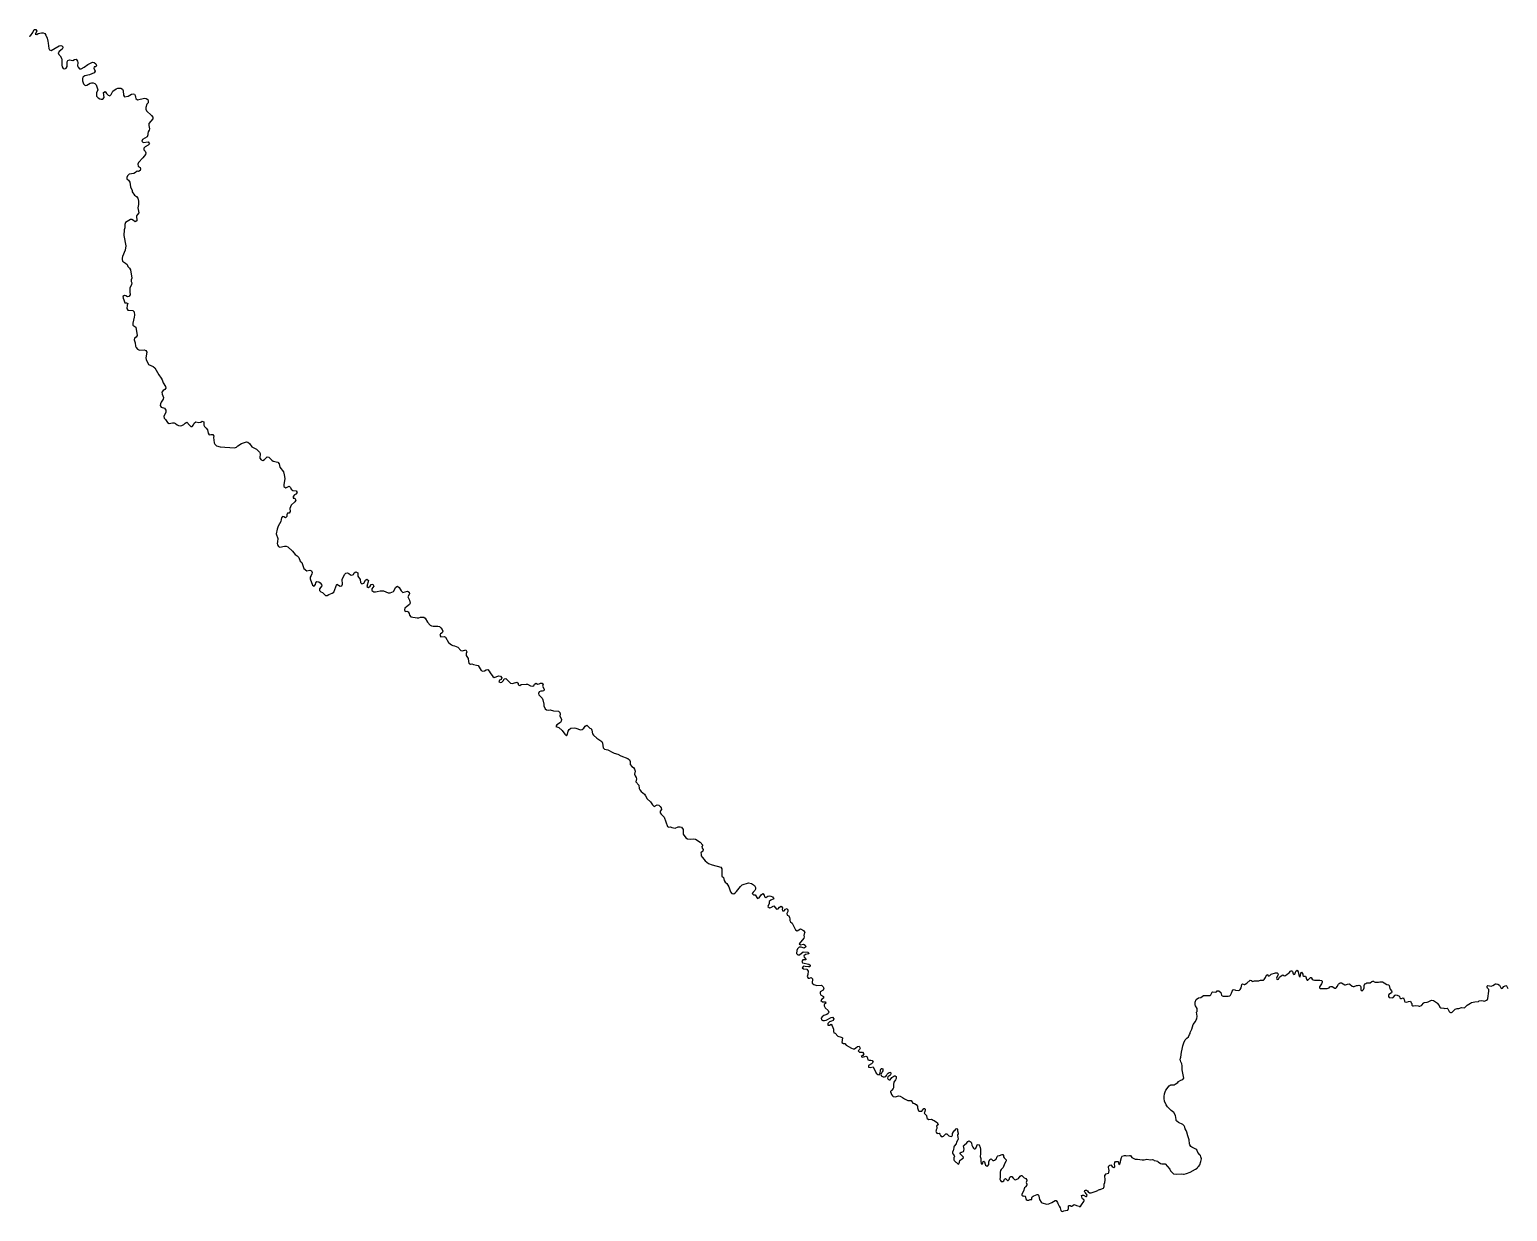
# Model space of a CAD drawing. Extents: x 496279 to 1293719, y 5653962 to 6239536.
# Drawn here: x 698678 to 901077, y 5994812 to 6156665 of the extents above; entities that cross this region are included whole.
import ezdxf

# ---------------------------------------------------------------- set-up
doc = ezdxf.new("R2010")
doc.units = 0

# ---------------------------------------------------------------- blocks, each defined once
blk = doc.blocks.new('REGION0')
at = {"color": 7, "linetype": 'CONTINUOUS'}
blk.add_lwpolyline([(698614.096701, 6155756.615458), (698818.96545, 6155828.541074), (699119.544063, 6156240.848621), (699306.222413, 6156656.615475), (699521.670619, 6156665.04379), (699657.48017, 6156458.57508), (699432.442012, 6156032.220342), (699660.860979, 6155989.088968), (699879.318929, 6156124.501888), (700326.204091, 6156216.773435), (700554.194272, 6156212.694251), (700768.587006, 6156144.207947), (700929.010492, 6155899.676849), (701111.293791, 6155477.211334), (701178.61311, 6155057.265315), (701236.969163, 6154788.769009), (701311.173786, 6154089.44886), (701396.089801, 6153883.959954), (701622.439053, 6153790.888566), (702716.53465, 6154454.755805), (702958.402637, 6154475.171723), (703172.383077, 6154394.537848), (703256.812585, 6154177.051341), (703151.224164, 6153963.204106), (702725.662832, 6153679.950752), (702594.627643, 6153479.100918), (702666.036915, 6153236.039525), (702890.844188, 6153053.965937), (703049.659729, 6152745.497624), (703108.057011, 6152503.056108), (703093.272158, 6151780.270651), (703152.114718, 6151549.80674), (703274.508232, 6151331.810335), (703489.445193, 6151277.221252), (703694.462368, 6151374.111875), (703814.522299, 6151625.471608), (703806.127999, 6151841.848337), (703814.307906, 6152247.827149), (703907.354353, 6152449.186881), (704137.85128, 6152533.070106), (704592.767924, 6152422.962125), (704811.662905, 6152545.267667), (705053.679318, 6152590.708579), (705226.578812, 6152358.674982), (705273.506083, 6152154.645784), (705251.30819, 6151698.257053), (705323.12151, 6151493.34803), (705509.544238, 6151273.771942), (705737.954958, 6151281.640368), (706175.011038, 6151501.346431), (706665.055107, 6151873.102087), (707319.530157, 6152202.286256), (707521.999357, 6152135.119688), (707734.899587, 6151977.601189), (707857.284855, 6151759.534798), (707751.259402, 6151558.724956), (707548.757219, 6151575.731555), (707467.716765, 6151373.811935), (707649.958835, 6150951.29643), (707531.391407, 6150737.899106), (706877.419356, 6150471.762328), (706226.99303, 6150344.677743), (705993.96462, 6150146.807313), (705926.298975, 6149906.285413), (705920.147553, 6149652.396186), (706051.44661, 6149230.950467), (706275.404559, 6148997.867079), (706505.307783, 6149069.832687), (706968.313629, 6149339.508757), (707173.388525, 6149386.379384), (707375.832987, 6149369.272805), (707602.198731, 6149276.261406), (707801.625203, 6149081.200414), (708041.745065, 6148403.225996), (707856.089203, 6147988.36896), (707825.934041, 6147760.324564), (707859.849322, 6147555.905444), (708057.742061, 6147323.911838), (708283.613052, 6147166.743269), (708486.560513, 6147137.719073), (708701.967489, 6147145.13759), (708897.114352, 6147344.45773), (708822.390239, 6148031.800274), (709041.491367, 6148180.190599), (709225.869118, 6147909.734685), (709437.664402, 6147702.156197), (709664.0219, 6147583.010024), (709871.092297, 6147781.920245), (710083.316366, 6148209.664705), (710535.924165, 6148568.87287), (710765.918094, 6148639.838678), (711185.880476, 6148657.045237), (711386.213994, 6148513.044035), (711483.103018, 6148282.960047), (711559.319635, 6147684.559716), (711694.725139, 6147466.013421), (712166.686005, 6147532.250175), (712642.192597, 6147814.573715), (712846.179038, 6147861.45434), (713049.233694, 6147832.320166), (713159.093479, 6147626.78127), (713179.988525, 6147422.86205), (713226.404551, 6147205.815455), (713465.295778, 6147049.206774), (714422.748991, 6147271.272365), (714650.755663, 6147241.078403), (714863.66414, 6147109.564704), (714923.02619, 6146891.978217), (714905.39651, 6146651.556297), (714760.788611, 6146438.188966), (714612.123742, 6145996.82723), (714607.003054, 6145742.788033), (714691.93556, 6145538.368913), (715389.511795, 6144889.048765), (715563.285352, 6144657.005169), (715570.739623, 6144440.518462), (715023.972184, 6143778.890775), (715005.847752, 6143525.481452), (715098.622085, 6143091.458248), (715042.970678, 6142876.561224), (714911.894259, 6142676.641204), (714856.770589, 6142448.626802), (714877.236849, 6142232.729978), (714796.575706, 6141992.777964), (714164.925236, 6141586.719168), (714045.813581, 6141360.314444), (714259.241548, 6141190.61838), (714934.191104, 6141278.790747), (715094.020887, 6141021.212258), (714936.986455, 6140821.342228), (714500.969355, 6140627.570979), (714306.333736, 6140415.273434), (714340.174805, 6140211.704144), (714513.519576, 6139991.668147), (714597.883117, 6139774.151647), (714542.833659, 6139572.222029), (714203.128372, 6139109.484567), (713605.368446, 6138448.876676), (713510.780021, 6138209.474552), (713569.614335, 6137979.020639), (713806.988321, 6137784.359567), (713891.228174, 6137565.843266), (713848.720691, 6137351.416148), (713605.112824, 6137216.053218), (713402.17361, 6137271.172195), (713182.651942, 6137085.839258), (712964.589794, 6136962.513921), (712327.109491, 6136861.914039), (712106.078828, 6136637.518913), (712000.42444, 6136423.661681), (711983.297759, 6136221.172175), (712207.651509, 6136026.081189), (712417.979027, 6135754.485503), (712506.605685, 6135118.582672), (712712.810265, 6134643.977584), (712746.181319, 6134427.560863), (713042.323652, 6133977.38089), (713305.218619, 6133818.752613), (713529.061125, 6133585.659227), (713597.312227, 6133165.643222), (713600.536364, 6132721.172108), (713489.283027, 6132240.31827), (713626.848949, 6131552.405839), (713482.678081, 6131352.005915), (713339.612161, 6131151.575997), (713375.679615, 6130477.710758), (713132.64896, 6130355.305236), (712919.28696, 6130525.0013), (712693.284035, 6130631.050093), (712490.402541, 6130635.219259), (711820.697362, 6130229.710353), (711740.118677, 6129990.738143), (711729.275352, 6129495.867108), (711622.639705, 6129255.955086), (711606.081989, 6128444.137434), (711844.181612, 6127067.702694), (711755.307578, 6126446.786866), (711407.240974, 6125603.265554), (711351.193766, 6125376.280946), (711346.551339, 6125160.404118), (711418.842919, 6124942.297735), (711833.165124, 6124692.607668), (712057.494136, 6124497.486689), (712153.814195, 6124229.430295), (712364.537515, 6123995.767023), (712486.362063, 6123764.723227), (712666.064403, 6122630.779994), (712597.953481, 6122404.405265), (712593.789314, 6122175.421058), (712665.602635, 6121970.412055), (712636.024683, 6121755.455043), (712421.194918, 6121239.708182), (712411.83585, 6120756.794756), (712478.495499, 6120323.821342), (712296.368871, 6120123.971308), (712079.304474, 6120077.650572), (711878.970956, 6120196.746755), (711677.029492, 6120250.835938), (711457.994331, 6120103.545393), (711478.320411, 6119886.648768), (711575.687696, 6119669.512192), (711744.835317, 6119246.476791), (711947.824007, 6119242.307624), (712149.691258, 6119162.243636), (712068.535362, 6118935.269026), (712020.717536, 6118465.90289), (712156.073565, 6118247.326602), (712814.41593, 6118170.881889), (713014.798923, 6118001.695723), (713067.902354, 6117530.299993), (713024.726956, 6117276.810686), (712805.122829, 6116469.072219), (712836.877691, 6116188.628302), (713250.210391, 6115888.80826), (713417.280052, 6114767.422516), (713272.548464, 6114528.970202), (713066.005803, 6114393.207352), (713010.816166, 6114191.277734), (713142.527517, 6113782.729436), (713183.229153, 6113324.831007), (713267.972004, 6113119.282113), (713479.767288, 6112886.548655), (713731.175752, 6112767.41248), (714380.11782, 6112804.375088), (714619.04203, 6112697.726416), (714728.877077, 6112467.142528), (714611.777415, 6111720.271888), (714656.544267, 6111465.372863), (714973.466203, 6110811.113703), (715602.717123, 6110531.669586), (715828.010903, 6110361.48362), (716378.71987, 6109372.711356), (716700.795478, 6108946.4466), (716834.609527, 6108689.847915), (716991.190436, 6108280.309815), (717286.285542, 6107804.045059), (717332.124358, 6107575.080847), (717188.926504, 6107374.720916), (716956.838123, 6107226.900477), (716799.177005, 6106989.038045), (716831.42662, 6106721.541539), (716942.259417, 6106515.982647), (717000.533012, 6106273.511137), (716957.910087, 6106058.084218), (716694.009123, 6105619.321962), (716626.343478, 6105404.944833), (716583.638094, 6105189.417935), (716679.991137, 6104946.46652), (717160.305074, 6104821.961419), (717333.113863, 6104564.842838), (717339.801267, 6104285.418717), (717085.267617, 6103655.19475), (717105.601943, 6103439.267931), (717317.933208, 6103269.561869), (717563.553069, 6102832.319309), (717789.960042, 6102714.092952), (718018.947973, 6102759.963779), (718236.507123, 6102819.211931), (718464.950827, 6102827.120349), (718679.393036, 6102708.384094), (718878.17633, 6102526.200527), (719092.107295, 6102420.561653), (719308.025516, 6102389.797805), (719550.066667, 6102436.088548), (719794.185778, 6102583.449079), (719989.291412, 6102782.719229), (720220.415025, 6102904.52487), (720567.013863, 6102466.172532), (720766.811399, 6102308.993965), (720970.311333, 6102291.8174), (721140.464951, 6102517.202327), (721234.253526, 6102756.554461), (721466.877889, 6102942.337308), (721871.766813, 6102858.044165), (722114.29447, 6102916.242526), (722319.930085, 6103026.070563), (722546.856549, 6102945.896596), (722562.968987, 6102500.945578), (722647.744822, 6102295.396684), (722884.038598, 6102074.670825), (723044.882624, 6101843.037147), (723135.908831, 6101371.031539), (723297.231118, 6101152.365268), (723513.693566, 6101210.623618), (723755.709979, 6101230.939555), (723916.018023, 6100986.308476), (723886.868857, 6100784.348865), (723960.191172, 6100070.781564), (724058.036718, 6099865.662584), (724294.322248, 6099645.006711), (724788.25837, 6099533.049101), (726767.523844, 6099403.195069), (726997.608477, 6099475.000709), (727217.765077, 6099648.296053), (727707.075263, 6099967.89214), (728372.26995, 6100183.209081), (728587.734648, 6100140.577607), (728812.591396, 6099983.359047), (729133.149763, 6099519.10189), (729749.396939, 6099188.957912), (730160.057975, 6098800.065683), (730244.817318, 6098594.536785), (730231.772345, 6097947.466187), (730379.101383, 6097728.350006), (730619.015098, 6097646.626349), (730837.596736, 6097781.909295), (731226.950433, 6098129.61976), (731454.48709, 6098112.353213), (731852.573168, 6097710.053665), (732053.492143, 6097578.779917), (732684.919974, 6097401.215427), (732858.11632, 6097181.059454), (732963.770709, 6096747.38618), (733433.736073, 6096114.902665), (733563.864217, 6095668.261984), (733617.330466, 6095183.748878), (733483.986432, 6094310.313548), (733504.832002, 6094081.309345), (733755.679747, 6093924.050793), (734216.929222, 6094117.682071), (734417.699772, 6093960.363532), (734501.494347, 6093730.829434), (734738.324106, 6093522.061184), (735208.380175, 6093512.143167), (735330.674738, 6093268.941803), (735160.991135, 6093056.674252), (734955.372011, 6092945.806424), (734772.074469, 6092721.00138), (734780.394557, 6092505.524472), (734995.859254, 6092487.808015), (735155.606579, 6092205.10455), (734998.473197, 6092005.274512), (734506.433626, 6091545.726413), (734330.986157, 6091092.357078), (734384.988388, 6090645.786384), (734253.837756, 6090445.926352), (734025.37756, 6090438.107916), (733905.573251, 6090198.76578), (733926.385838, 6089969.761576), (733707.210497, 6089796.386248), (733506.349243, 6089953.684791), (733304.341812, 6089982.788971), (733185.131206, 6089782.499025), (733154.926569, 6089554.484624), (733099.184458, 6089313.472821), (732729.513663, 6088660.853333), (732568.628408, 6088245.046486), (732465.423044, 6087599.61556), (732668.2798, 6086947.835904), (732633.325538, 6086503.904681), (732591.065432, 6086301.395179), (732624.395256, 6086084.838487), (732771.724294, 6085865.762298), (732973.674004, 6085785.488351), (733612.333467, 6085936.878076), (733840.752433, 6085919.621527), (734067.777846, 6085838.337782), (734702.594732, 6085228.179802), (735062.172576, 6084763.292771), (735324.99333, 6084605.544317), (735549.322343, 6084385.178386), (735755.312531, 6083885.428327), (735953.658794, 6083691.267155), (736228.823622, 6082846.406111), (736629.028889, 6082546.006186), (737050.137448, 6082639.037581), (737276.560913, 6082545.78623), (737386.808253, 6082327.169949), (737331.643354, 6082125.130353), (737225.345787, 6081898.245725), (737106.605196, 6081684.888393), (737113.366813, 6081431.369092), (737426.503893, 6080585.89817), (737639.395878, 6080454.254496), (737822.124454, 6080667.011949), (737889.814837, 6080881.489057), (738034.043426, 6081081.828993), (738274.047845, 6081026.050148), (738487.45932, 6080907.373881), (738660.713387, 6080687.167918), (738694.570947, 6080483.53864), (738381.038066, 6080083.878564), (738363.787696, 6079855.404255), (738563.189431, 6079686.128107), (738777.499706, 6079592.386853), (739213.121004, 6079176.340055), (739429.657665, 6079159.56341), (739661.391473, 6079320.361253), (740135.083973, 6079500.425244), (740341.799798, 6079636.218088), (740771.047035, 6080719.841384), (740996.885043, 6080587.54784), (741197.210315, 6080443.38667), (741427.237227, 6080464.072533), (741546.142735, 6080703.454661), (741496.222212, 6081352.174929), (741791.028713, 6082031.809015), (741985.26853, 6082231.189143), (742201.772208, 6082264.432495), (742416.2474, 6082171.721036), (742615.574922, 6081976.48008), (742818.035876, 6081934.258524), (743036.708219, 6082044.476482), (743155.432318, 6082257.973787), (743375.201362, 6082418.241736), (743626.016123, 6082260.883205), (743654.035604, 6081815.362301), (743962.60447, 6081351.435077), (744003.644187, 6080931.309094), (744203.037675, 6080737.147923), (744435.208514, 6080858.843586), (744685.17395, 6081273.150733), (744891.287826, 6081395.886188), (745091.126592, 6081238.647633), (744882.192627, 6080379.349476), (745096.14833, 6080273.580628), (745328.352152, 6080446.326082), (745484.561997, 6080646.236104), (745689.694614, 6080692.916768), (745824.465185, 6080461.283091), (745573.99675, 6080060.013337), (745569.7996, 6079856.943947), (745820.103117, 6079661.672997), (746036.169764, 6079656.973937), (746279.315862, 6079728.129707), (746712.892183, 6079807.713792), (747144.943017, 6079798.255683), (747811.712666, 6079504.964336), (748053.836275, 6079525.250279), (748502.626234, 6079707.243884), (748858.353255, 6080309.503444), (749089.955129, 6080418.211704), (749302.814131, 6080261.413061), (749584.905493, 6079785.578219), (749821.776481, 6079577.79977), (750436.085877, 6079743.096714), (750649.497352, 6079623.330665), (750707.812175, 6079406.743978), (750470.232043, 6078979.899339), (750715.291183, 6078529.589393), (750782.371372, 6078109.46341), (750727.181734, 6077907.483802), (750288.690872, 6077611.832926), (750093.519271, 6077412.532783), (750038.255421, 6077210.553175), (750122.990026, 6076979.909299), (750326.077667, 6077000.775126), (750528.530374, 6076933.49858), (750650.824937, 6076714.342407), (750696.49059, 6076459.243422), (750881.841354, 6076239.427381), (751768.899537, 6076094.416381), (751984.883725, 6076089.677329), (752215.545569, 6076173.460573), (752661.152621, 6076202.444777), (752874.03636, 6076045.646134), (753167.515275, 6075531.259002), (753528.132099, 6075117.221801), (753729.141779, 6075010.933057), (753943.583989, 6074968.221598), (754592.789925, 6074980.989045), (754819.757617, 6074899.7053), (755019.14286, 6074730.469144), (755192.347451, 6074510.243185), (755264.111296, 6074280.009228), (755208.402169, 6074066.072011), (754976.643623, 6073930.319159), (754883.522964, 6073729.879243), (755005.693839, 6073485.668081), (755438.907341, 6073552.164783), (755640.337561, 6073433.928428), (756031.629038, 6072714.322335), (756444.326805, 6072401.254943), (756658.77726, 6072307.503691), (756886.8499, 6072277.199751), (757327.732066, 6072090.08717), (757762.289646, 6071623.980383), (757964.28883, 6071568.74143), (758438.072035, 6071698.765427), (758584.799124, 6071441.466882), (758490.482813, 6071214.102351), (758473.257181, 6070960.43308), (758743.309567, 6070536.097939), (758772.38452, 6070115.40207), (758832.158864, 6069911.802786), (759057.568086, 6069766.471849), (759261.571018, 6069788.207502), (759475.015476, 6069694.516239), (759894.112042, 6069635.478045), (760095.121722, 6069554.254289), (760268.39228, 6069334.888158), (760512.948423, 6068872.490628), (760753.439349, 6068803.72438), (760970.487255, 6068849.925141), (761189.786284, 6068998.205488), (761418.922642, 6069044.036323), (761617.623477, 6068810.692987), (761751.899295, 6068567.011718), (762110.974141, 6068088.877336), (762323.437341, 6067945.056098), (762963.267718, 6068147.345644), (763179.350856, 6068117.5616), (763339.61767, 6067897.855537), (763271.374814, 6067671.330837), (763040.67174, 6067586.60778), (762946.371921, 6067360.183061), (763172.78714, 6067240.806934), (763377.416759, 6067300.624972), (763573.297505, 6067537.937514), (763666.599573, 6067739.407223), (763909.696196, 6067809.63318), (764320.324249, 6067369.521194), (764557.624022, 6067173.600374), (764759.144946, 6067106.443804), (764975.797049, 6067139.66716), (765412.143984, 6067308.173462), (765611.529227, 6067138.887316), (765594.77361, 6066923.280433), (765808.762296, 6066842.516585), (766027.434639, 6066952.834523), (766676.747772, 6067014.552181), (766879.851904, 6067010.263038), (767294.718336, 6066799.195248), (767497.195781, 6066755.933899), (767727.379365, 6066776.699747), (767821.192677, 6067016.201851), (768040.969967, 6067177.409612), (768253.309479, 6067032.668558), (768457.444345, 6067053.414409), (768663.096452, 6067164.17226), (768866.662353, 6067171.930708), (769001.482399, 6066941.206848), (768921.208812, 6066739.287228), (769166.317428, 6066314.782121), (769124.08206, 6066112.272619), (768906.366238, 6066052.96448), (768690.876803, 6066070.780917), (768472.666229, 6065973.510369), (768365.816189, 6065759.613145), (768412.133265, 6065542.436576), (768873.292036, 6065114.222211), (768982.525134, 6064870.50095), (769110.377416, 6064295.59592), (769118.04608, 6064041.046825), (769274.626988, 6063631.198787), (769475.009982, 6063487.887446), (769715.665826, 6063470.061011), (769970.290181, 6063502.794465), (770450.727806, 6063378.199382), (771098.952483, 6063338.75727), (771310.846717, 6063156.963625), (771356.553599, 6062901.804652), (771313.287496, 6062673.230362), (771532.231953, 6062198.785242), (771501.961348, 6061970.720851), (771370.134554, 6061757.823426), (770906.056744, 6061449.305124), (770748.238954, 6061237.427496), (771164.235071, 6061075.409896), (771613.915584, 6060684.688033), (771996.936449, 6060156.473666), (772208.294702, 6059960.672822), (772366.071262, 6060173.520257), (772425.128215, 6060591.646639), (772583.003725, 6060804.494074), (772815.84248, 6060990.286919), (773261.523745, 6061019.181141), (773477.070902, 6061001.464684), (774119.531713, 6060747.065559), (774350.26777, 6060830.708832), (774570.020322, 6060990.986779), (774778.970779, 6061253.874207), (774997.700843, 6061389.187147), (775395.877625, 6060986.517673), (775598.421038, 6060944.27612), (775695.639897, 6060701.044762), (775774.610636, 6060229.129136), (775896.377463, 6060023.010356), (776346.132189, 6059607.133523), (777035.817123, 6059160.572827), (777132.607196, 6058955.423853), (777233.817058, 6058317.531419), (777432.748778, 6058135.197882), (777887.772618, 6058024.619996), (778541.052016, 6057641.576597), (778756.087929, 6057560.662779), (779223.629006, 6057436.507607), (779663.571142, 6057199.345035), (780622.055089, 6056860.982701), (780858.909585, 6056653.154263), (780943.693665, 6056447.435403), (780946.620951, 6056002.734335), (781182.972448, 6055756.803516), (781396.375677, 6055611.882497), (781531.608017, 6055393.136243), (781602.357619, 6055111.892486), (781542.228703, 6054693.716113), (781613.547271, 6054476.539544), (781761.791601, 6054257.253397), (781807.572695, 6054053.104223), (781722.417551, 6053635.057825), (782106.980394, 6053169.810865), (782173.994615, 6052749.49492), (782258.283943, 6052530.77866), (782431.010274, 6052298.495112), (782882.356454, 6051971.700465), (783055.13226, 6051739.386923), (783261.650184, 6051302.394313), (783698.368183, 6050912.032378), (783994.411566, 6050486.507475), (784231.282553, 6050278.549063), (784643.353634, 6050511.062564), (784845.311589, 6050455.833609), (785045.686337, 6050286.457481), (785168.533373, 6050080.138741), (785227.252245, 6049850.434677), (785031.84976, 6049626.109538), (785052.109873, 6049409.962763), (785187.795736, 6049203.124127), (785586.079715, 6048826.439457), (786029.559331, 6047546.655389), (786243.069756, 6047452.804158), (786446.652149, 6047461.572404), (786649.69856, 6047406.253467), (786876.163254, 6047337.957125), (787104.829597, 6047320.570602), (787528.271738, 6047488.597), (787769.908841, 6047496.765366), (787972.444008, 6047428.43903), (788169.09162, 6047120.030706), (788193.194311, 6046458.093081), (788563.796889, 6045993.396012), (788802.712853, 6045835.447598), (789234.45859, 6045813.831921), (789641.71408, 6045855.303627), (789869.217755, 6045786.897307), (790521.515894, 6045379.778723), (790907.216668, 6044990.566558), (790750.363646, 6044777.649138), (790797.125999, 6044573.389986), (790944.826101, 6044366.151429), (790864.049516, 6044152.074241), (790631.070581, 6043941.316388), (790656.484366, 6043735.097628), (790678.888406, 6043503.733897), (790785.293169, 6043344.515737), (790819.793908, 6043288.736892), (791204.414473, 6042823.439942), (791679.154199, 6042457.573109), (792158.668286, 6042281.708278), (793359.935512, 6041951.314351), (793469.696346, 6041720.510507), (793478.0824, 6040945.055584), (793486.823027, 6040741.376315), (793698.197771, 6040546.515284), (793828.606275, 6040111.612256), (793964.391088, 6039904.703634), (794176.260585, 6039722.810009), (794433.738012, 6039259.682626), (794660.928343, 6038594.475655), (794859.249868, 6038374.009744), (795112.348736, 6038292.596025), (795331.0788, 6038426.939159), (795513.518771, 6038626.709209), (795657.88754, 6038852.184118), (796023.262234, 6039289.896584), (796283.287637, 6039525.719424), (797141.691406, 6039825.129547), (797571.911656, 6039714.361699), (797971.671646, 6039425.639438), (798080.937728, 6039181.878185), (798076.138629, 6038966.751207), (797983.248854, 6038752.234106), (797774.875608, 6038553.383872), (797618.459617, 6038353.453854), (797830.807374, 6038183.567828), (798059.448979, 6038191.316279), (798392.433879, 6037688.936745), (798597.162448, 6037747.694995), (798872.995192, 6038174.10972), (799118.837691, 6038334.337677), (799266.100762, 6038114.941552), (799312.360117, 6037897.744988), (799526.79408, 6037803.833768), (799772.273761, 6037977.169104), (799988.925864, 6038010.382462), (800217.633436, 6037992.955947), (800444.048655, 6037873.509834), (800616.288479, 6037628.138904), (800180.304363, 6037447.734981), (799959.908632, 6037274.449635), (799954.482847, 6036994.225674), (799779.76926, 6036591.75616), (799992.182985, 6036396.805147), (800196.334343, 6036417.541), (800620.881431, 6036662.542005), (800967.472023, 6036222.699965), (801197.235067, 6036256.433219), (801405.690772, 6036480.29845), (801624.519786, 6036615.501412), (801810.258107, 6036382.63798), (801767.445527, 6036168.000903), (801814.166651, 6035963.771745), (802030.876476, 6035997.035093), (802226.369666, 6036196.335237), (802431.592987, 6036293.095887), (802540.859069, 6036075.369428), (802511.544985, 6035872.170064), (802404.060013, 6035620.200453), (802437.802131, 6035391.526184), (802663.722597, 6035284.137659), (802748.514923, 6035079.368609), (802781.745797, 6034862.69194), (802777.416713, 6034659.52257), (802887.243514, 6034453.783714), (803112.100263, 6034271.310205), (803416.397765, 6033628.92867), (803589.173571, 6033396.465158), (803789.993596, 6033240.016445), (804240.284304, 6033497.06504), (804667.709203, 6033271.2402), (804852.977509, 6033026.309182), (804772.604971, 6032824.329574), (804717.299892, 6032622.239988), (804764.021016, 6032417.980836), (804708.633478, 6032216.011226), (804056.120946, 6031467.440926), (804256.487448, 6031323.109789), (804690.979061, 6031415.451323), (804904.374044, 6031271.540102), (804976.113151, 6031066.301146), (804780.644699, 6030866.941014), (804339.069879, 6030991.166172), (804071.326338, 6030984.057593), (803863.423107, 6030772.229955), (803757.513097, 6030558.212754), (803697.351197, 6030140.09637), (803909.154727, 6029958.152755), (804125.32857, 6029953.263733), (804630.314163, 6030349.274538), (805290.660275, 6030309.242544), (805400.454093, 6030103.463695), (804952.942244, 6029986.597066), (804733.057758, 6029826.319119), (804753.787886, 6029622.169945), (804967.743588, 6029490.236329), (804988.498454, 6029287.076957), (804580.583294, 6029256.623047), (804424.126074, 6029056.69303), (804533.911645, 6028850.914181), (805395.283929, 6028680.498261), (805595.238137, 6028524.019554), (805539.80937, 6028321.07014), (805335.179751, 6028287.36688), (804904.984239, 6028373.019751), (804676.334388, 6028390.356284), (804481.962637, 6028192.075937), (804681.793157, 6028034.637421), (805138.07037, 6027973.869574), (805298.304201, 6027729.008541), (805275.537342, 6027272.149904), (805193.548613, 6027007.112907), (805289.777967, 6026763.791566), (805506.512529, 6026771.949935), (805724.253088, 6026856.18309), (805924.067116, 6026673.809561), (805872.109862, 6026064.971317), (806072.047578, 6025907.49281), (806514.100658, 6025771.250056), (807151.152175, 6025796.185069), (807362.955705, 6025588.256651), (807434.1176, 6025370.010296), (807365.173845, 6025130.408212), (806939.991824, 6024872.449799), (806935.720461, 6024669.270431), (807007.426585, 6024464.011478), (807421.921952, 6024239.786319), (807405.586875, 6024036.137045), (807198.697887, 6023901.353999), (807029.220431, 6023700.934079), (807253.61541, 6023505.443174), (807661.448111, 6023534.877288), (807733.24494, 6023330.59814), (807513.236765, 6023169.2804), (807496.390444, 6022953.653521), (807656.137768, 6022696.7349), (808067.334786, 6022319.370366), (808126.078395, 6022114.541328), (808071.18561, 6021899.454341), (807852.801872, 6021802.323765), (807442.784014, 6021645.875052), (807222.39653, 6021472.559712), (807090.487277, 6021259.622295), (807124.113953, 6021054.893237), (807325.593648, 6020961.531908), (807541.783982, 6020957.642685), (807771.53878, 6021016.390937), (808441.639762, 6021382.497722), (808657.797113, 6021403.693484), (808806.049689, 6021184.277363), (808712.656916, 6020982.777659), (808506.864629, 6020873.099592), (808211.917948, 6020764.981214), (808016.465987, 6020565.611084), (808023.648144, 6020324.019398), (808227.26352, 6020307.562689), (808446.752204, 6020480.868031), (808618.90957, 6020209.392321), (808762.808324, 6019786.896812), (808756.904278, 6019520.660055), (808828.082665, 6019277.378706), (809030.040621, 6019222.069767), (809390.18743, 6018820.630047), (809806.818479, 6018697.40469), (810007.795176, 6018565.99097), (809904.664025, 6017932.167723), (810131.70593, 6017825.71901), (810334.810062, 6017796.324889), (810495.035647, 6017576.44886), (811223.880238, 6017153.883365), (811450.427391, 6017085.517037), (811654.141718, 6017094.195301), (811859.991726, 6017203.903362), (812068.925691, 6017415.731), (812272.648264, 6017424.379271), (812419.367107, 6017192.045733), (812326.007317, 6016990.456047), (812156.546352, 6016791.135907), (812356.904608, 6016621.679795), (812764.184836, 6016637.976536), (812949.469633, 6016393.03552), (812779.538654, 6016180.627997), (812572.039471, 6016031.887743), (812773.543903, 6015938.496419), (813196.062507, 6016056.342852), (813398.671886, 6015988.89634), (813465.504698, 6015567.480615), (813680.647807, 6015537.686573), (813884.32915, 6015546.30485), (814086.880808, 6015477.958518), (814234.547927, 6015246.444816), (814000.604225, 6015035.676966), (813575.282024, 6014777.738549), (813571.010661, 6014574.539185), (813786.120786, 6014544.745143), (814195.594416, 6014637.11667), (814633.879132, 6013750.693938), (814833.305604, 6013581.197834), (815048.283795, 6013500.264019), (815192.306237, 6013712.78152), (815215.056604, 6014170.559973), (815308.465869, 6014372.009687), (815413.394621, 6014390.785932), (815527.962799, 6014351.003887), (815544.034009, 6014230.198046), (815514.225173, 6014064.141254), (815440.762678, 6013932.877505), (815352.531822, 6013737.246627), (815292.584315, 6013642.505574), (815251.915663, 6013554.06326), (815299.931389, 6013431.887693), (815317.190004, 6013387.036662), (815404.588027, 6013320.34), (815593.327846, 6013233.557355), (815753.396759, 6013228.908285), (815933.346476, 6013294.665135), (816031.958888, 6013426.798711), (816126.036069, 6013596.204833), (816268.887596, 6013732.637549), (816381.179914, 6013858.272424), (816572.113135, 6013872.389601), (816650.325254, 6013703.993277), (816582.206085, 6013508.432386), (816503.433247, 6013420.479974), (816366.964026, 6013340.955878), (816236.984308, 6013223.059455), (816194.336646, 6013064.581147), (816204.223449, 6012962.991463), (816310.644704, 6012870.479964), (816411.846321, 6012849.284203), (816526.37327, 6012856.592741), (816789.400171, 6013139.366192), (817025.372358, 6013347.984472), (817141.499007, 6013394.355199), (817243.450998, 6013391.115847), (817342.393245, 6013311.981672), (817375.104629, 6013157.332599), (817370.874495, 6013030.248013), (817275.560433, 6012829.888082), (817060.912077, 6012506.16282), (816986.278668, 6012177.708505), (816979.904607, 6011973.579327), (816989.774919, 6011871.989643), (816998.070268, 6011756.452748), (816942.806418, 6011631.547727), (816783.44665, 6011407.722488), (816780.52761, 6011386.826666), (816664.499912, 6011317.440542), (816572.541921, 6011224.079213), (816601.353006, 6011121.699687), (816670.032893, 6011062.771471), (816692.610097, 6010927.608501), (816740.922676, 6010837.516518), (816850.88141, 6010661.751668), (816938.419613, 6010549.904035), (816944.983329, 6010536.67668), (817274.974976, 6010525.078999), (817659.859409, 6010627.498517), (817913.83234, 6010593.965224), (818250.635079, 6010403.843244), (818511.452086, 6010217.900429), (818949.242049, 6009999.5241), (819394.445053, 6009985.216962), (819650.355764, 6009658.172364), (819890.376676, 6009599.194159), (820102.295647, 6009465.330929), (820272.424528, 6009242.975396), (820306.191383, 6009114.39111), (820303.008476, 6009012.38151), (820369.997959, 6008718.110359), (820429.302288, 6008601.483682), (820528.772271, 6008534.277122), (820757.834415, 6008526.908595), (820860.413092, 6008561.711636), (821164.718841, 6008895.734837), (821266.745045, 6008917.670451), (821314.604099, 6008814.46109), (821323.410693, 6008712.00158), (821265.417459, 6008496.98458), (821223.256303, 6008371.499674), (821206.517178, 6008256.992574), (821428.298215, 6008046.484671), (821501.125778, 6007942.355495), (821568.115262, 6007647.064548), (821614.993057, 6007543.995159), (821826.260605, 6007397.104535), (822171.46589, 6007435.986759), (822272.98085, 6007419.809994), (822422.379602, 6007326.518651), (822547.321091, 6007245.234906), (822895.519628, 6007017.59043), (822993.958877, 6006925.388869), (823066.275195, 6006808.152314), (823099.992575, 6006679.55803), (822970.779724, 6006607.75239), (822891.5781, 6006508.872164), (822934.819466, 6006290.675799), (822931.595329, 6006188.656201), (822835.209303, 6005988.286272), (822820.003911, 6005886.716584), (822815.823252, 6005785.72678), (822862.602098, 6005656.542614), (822947.897422, 6005538.926135), (823048.373402, 6005497.654389), (823252.508268, 6005516.35065), (823338.364312, 6005411.611596), (823432.532198, 6005192.425429), (823530.361251, 6005087.236464), (823644.343973, 6005057.452421), (823758.945135, 6005066.780555), (823863.090529, 6005139.615989), (824074.1107, 6005349.304056), (824178.256093, 6005422.129492), (824306.298031, 6005442.945329), (824405.265015, 6005363.711175), (824588.925375, 6005153.86314), (824701.885609, 6005099.114089), (824928.944006, 6005066.680575), (825033.674856, 6005152.603392), (825088.377987, 6005264.481019), (825096.277535, 6005506.572605), (825192.713036, 6005707.042515), (825285.973875, 6005831.387648), (825402.611768, 6005916.740579), (825562.095225, 6006115.540823), (825665.209884, 6006162.381456), (825764.061426, 6006058.122306), (825744.098164, 6005841.595607), (825847.608625, 6005532.787363), (825844.442209, 6005430.767765), (825751.750335, 6005319.410034), (825747.478972, 6005192.315451), (825829.121375, 6004960.561797), (825833.755556, 6004730.997705), (825804.960963, 6004616.930517), (825641.346323, 6004292.165463), (825557.90632, 6004065.21085), (825317.646278, 6003729.497986), (825263.000869, 6003616.500584), (825211.810481, 6003248.994078), (825158.063871, 6003135.966681), (825074.615623, 6002935.016867), (825082.845005, 6002794.454977), (825117.659087, 6002691.915483), (825313.399653, 6002481.477567), (825361.266954, 6002378.34819), (825278.338195, 6002164.38098), (825269.300717, 6001897.314388), (825304.197257, 6001794.664916), (825512.306635, 6001570.749695), (825611.224144, 6001491.505542), (825846.99843, 6001305.462747), (825949.610091, 6001340.305779), (826033.553092, 6001554.242996), (826078.451879, 6001768.84008), (826314.407574, 6001977.428367), (826535.306303, 6002110.661723), (826564.958467, 6002223.589139), (826492.724608, 6002340.755708), (826393.3041, 6002433.047252), (826195.49382, 6002592.455373), (826148.698482, 6002721.559555), (826139.43012, 6002836.166635), (826244.639231, 6002935.046861), (826347.201416, 6002943.775116), (826565.939726, 6003025.978677), (826645.735053, 6003137.916291), (826678.124847, 6003340.865705), (826603.870748, 6003776.748537), (826658.054389, 6003876.638561), (827037.78515, 6004194.654964), (827196.691396, 6004406.44261), (827300.952231, 6004479.34803), (827502.382451, 6004408.902118), (827612.778217, 6004291.195657), (827685.04506, 6004147.904313), (827726.530054, 6003891.835522), (827845.616972, 6003620.409802), (827942.440029, 6003490.195842), (828053.841792, 6003397.444391), (828154.738311, 6003368.330213), (828273.033625, 6003466.580565), (828398.700751, 6003819.080072), (828466.4571, 6003931.457598), (828582.097243, 6003965.790732), (828708.069466, 6003936.506588), (828847.977216, 6003562.151452), (828891.5814, 6003331.997479), (828912.88874, 6003216.83051), (828933.486934, 6002694.135039), (828883.302542, 6002326.478563), (828976.332497, 6002055.232807), (828942.862493, 6001827.208408), (828960.953941, 6001610.021841), (828982.822, 6001507.952253), (829017.1001, 6001392.40536), (829089.960646, 6001288.1962), (829193.001092, 6001309.991841), (829247.778436, 6001422.95925), (829255.232706, 6001652.073432), (829371.878845, 6001711.371573), (829457.223645, 6001593.67511), (829548.159148, 6001272.389361), (829606.919249, 6001143.695098), (829717.793276, 6001037.926249), (829831.248262, 6000996.194595), (829934.379413, 6001044.105014), (830030.36139, 6001256.532532), (830067.484317, 6001599.57393), (830125.411584, 6001814.560937), (830179.619963, 6001914.550941), (830310.325317, 6001999.303992), (830410.372511, 6001970.189814), (830622.151303, 6001810.151819), (830723.188002, 6001806.992451), (830838.803407, 6001841.295591), (830969.508762, 6001926.05864), (831073.241861, 6001986.926467), (831185.864014, 6002313.871085), (831291.130846, 6002412.70132), (831508.26121, 6002455.932675), (831857.23486, 6002610.87169), (831958.238576, 6002606.712522), (832043.599867, 6002489.985865), (832074.686814, 6002272.299398), (832147.02787, 6002155.072841), (832344.772183, 6001970.619728), (832404.637231, 6001866.980454), (832426.439323, 6001763.89107), (832398.238433, 6001662.93126), (832209.08632, 6001351.123616), (832000.985188, 6000822.739283), (831920.818798, 6000723.859057), (831854.604426, 6000624.448937), (831750.401312, 6000550.613703), (831643.567763, 6000414.720879), (831585.11276, 6000186.636491), (831586.300166, 5999461.37153), (831566.394625, 5999245.834634), (831588.196717, 5999142.755247), (831649.117237, 5999038.966003), (831759.933543, 5998933.287137), (831872.959743, 5998904.542885), (831987.964953, 5998925.848625), (832092.704049, 5999011.671462), (832215.204759, 5999237.096381), (832320.405625, 5999334.906821), (832615.517223, 5999032.247347), (832718.145375, 5999067.140369), (832824.442942, 5999190.905618), (832950.118314, 5999518.350136), (833066.863403, 5999603.713065), (833181.918089, 5999599.993808), (833364.539469, 5999364.070988), (833587.821255, 5999191.605478), (833688.280743, 5999150.423714), (833790.414143, 5999172.199359), (834126.309836, 5999326.648472), (834365.530898, 5999637.396329), (834483.281984, 5999722.69927), (834584.293945, 5999719.609887), (834892.871056, 5999428.36813), (835105.293026, 5999307.402321), (835238.521619, 5999111.561486), (835260.315465, 5999009.471902), (835194.167061, 5998910.07178), (835177.41969, 5998795.554681), (835259.004371, 5998563.681051), (835254.823713, 5998461.701445), (835133.823752, 5998249.253931), (835053.129625, 5998137.426294), (834935.889783, 5998039.105956), (834820.05174, 5997610.041761), (834588.045818, 5997159.771806), (834583.766209, 5997031.667425), (834694.656728, 5996926.938369), (834796.724161, 5996923.808994), (834912.306582, 5996958.052146), (835012.782562, 5996915.860584), (835188.073359, 5996451.853377), (835312.965373, 5996371.469452), (835413.927859, 5996342.365272), (835515.492294, 5996352.133319), (835734.379029, 5996434.316884), (835939.008648, 5996464.900767), (835947.971913, 5996733.097133), (836002.229767, 5996833.057143), (836105.913391, 5996892.865183), (836235.05203, 5996939.585839), (836661.083376, 5997116.470466), (836762.0706, 5997113.241112), (836861.515845, 5997021.03955), (836920.78719, 5996904.382879), (836994.975322, 5996468.460056), (837224.416776, 5996104.362868), (837309.827543, 5995987.676203), (837373.337268, 5995971.999338), (837939.870067, 5995813.481039), (838272.64882, 5995866.840368), (838672.639695, 5996018.630013), (839140.436394, 5996308.941956), (839266.928107, 5996291.685407), (839448.06523, 5996018.759987), (839520.851563, 5995914.550827), (839673.77955, 5995540.555619), (839805.936178, 5995293.644996), (839895.799717, 5994947.334252), (839994.09054, 5994829.127891), (840120.656466, 5994811.861344), (840235.777118, 5994834.156885), (840339.468989, 5994894.034911), (840774.867648, 5994982.19728), (840877.479309, 5994991.0955), (840961.471785, 5995230.027718), (840960.086478, 5995561.671396), (841077.268599, 5995634.026926), (841177.818791, 5995617.870157), (841303.263278, 5995550.603609), (841430.340449, 5995546.304469), (841755.879323, 5995764.340866), (841981.362759, 5995667.920148), (842081.327494, 5995613.651001), (842409.331885, 5995525.978534), (842507.721658, 5995433.856956), (842623.328817, 5995468.110106), (842758.387994, 5995706.032527), (843078.979344, 5996166.670408), (843108.713967, 5996280.66761), (843098.818918, 5996382.317282), (842999.950884, 5996462.461255), (842887.996647, 5996517.220304), (842827.727551, 5996633.866977), (842750.735822, 5996979.707816), (842892.515386, 5997038.955967), (843006.572321, 5997035.256707), (843318.365323, 5996846.144526), (843420.441002, 5996842.905174), (843514.237823, 5997005.402677), (843480.503951, 5997134.026955), (843369.135172, 5997226.768408), (843283.823355, 5997344.514861), (843211.474053, 5997461.63144), (843164.662225, 5997564.850798), (843193.399097, 5997678.778015), (843309.5175, 5997725.128746), (843423.013715, 5997709.441883), (843547.92222, 5997628.158138), (843646.328485, 5997510.901587), (843858.156752, 5997375.948575), (843971.232427, 5997347.274309), (844073.811105, 5997357.012362), (844498.308718, 5997495.804606), (844625.938362, 5997529.677832), (844987.363282, 5997670.04976), (845079.700583, 5997769.449882), (845208.839222, 5997816.270519), (845310.411903, 5997825.038766), (845632.858575, 5997942.025371), (845736.451495, 5998001.843408), (845815.735577, 5998101.753428), (845845.4702, 5998214.750831), (845869.111122, 5998545.424702), (845952.617092, 5998772.469298), (845989.715281, 5999114.600878), (845946.828488, 5999752.623285), (846106.386157, 5999951.413531), (846452.712881, 6000042.305355), (846507.927256, 6000142.28536), (846517.500716, 6000447.504322), (846470.721871, 6000576.648496), (846432.345572, 6000933.897053), (846487.609422, 6001059.881859), (846617.317026, 6001144.6849), (846746.002141, 6001178.48814), (846954.21047, 6000955.46274), (847066.164706, 6000874.748882), (847179.669167, 6000833.017227), (847295.804062, 6000905.322767), (847313.145136, 6001032.927249), (847270.992226, 6001276.058627), (847317.482466, 6001528.678108), (847422.287529, 6001640.575731), (847664.402893, 6001657.642318), (847765.4231, 6001628.508144), (847855.352606, 6001257.072424), (847972.097696, 6001342.355369), (848053.294821, 6001466.310581), (848082.633642, 6001593.32518), (848086.360777, 6001707.462355), (848217.791769, 6002199.93387), (848311.629819, 6002362.391382), (848620.017275, 6002453.953071), (848747.556214, 6002462.761309), (848886.647624, 6002432.987264), (849333.00505, 6002468.650132), (849472.525244, 6002451.963469), (849616.72085, 6002179.507955), (850079.10001, 6001948.014249), (850423.818789, 6001974.908871), (851056.499993, 6001864.720906), (851221.631873, 6001858.872076), (851324.309501, 6001893.775096), (851709.111475, 6001970.149822), (852189.334707, 6001878.228205), (852444.998043, 6001907.742303), (852596.581952, 6001890.525746), (852708.55268, 6001810.741701), (852949.109573, 6001763.79109), (853150.679973, 6001694.28499), (853249.531515, 6001614.141017), (853585.385978, 6001398.904061), (853735.889678, 6001330.557729), (853837.412883, 6001314.340972), (854093.199907, 6001344.904859), (854193.197625, 6001315.730694), (854525.770231, 6000973.389155), (854818.737902, 6000594.624901), (854938.492736, 6000387.306361), (855233.060106, 6000046.474521), (855357.539826, 5999978.268161), (855775.778821, 5999913.901033), (856400.21415, 5999944.284957), (856691.878973, 5999921.269559), (856819.500371, 5999930.077798), (857127.360091, 6000009.571901), (857630.045085, 6000196.274564), (858369.312462, 6000604.752876), (858577.792904, 6000751.413546), (858697.160181, 6000899.853861), (858802.938258, 6001011.691496), (858936.405981, 6001210.701698), (859103.269495, 6001638.686109), (859166.45763, 6002005.792694), (859100.482389, 6002301.14363), (859041.73878, 6002455.872687), (858956.418718, 6002572.559352), (858662.288378, 6002901.383593), (858521.358139, 6003249.83391), (858421.929386, 6003342.065465), (857832.415335, 6003602.893305), (857722.052552, 6003721.589568), (857589.310466, 6003929.477994), (857542.498637, 6004058.682156), (857485.008401, 6004608.16227), (857286.901269, 6005175.388836), (857176.183913, 6005675.988725), (857068.45981, 6005882.847357), (856961.799425, 6006115.670797), (856906.692247, 6006359.402056), (856822.897671, 6006515.130913), (856613.666855, 6006738.226298), (856049.236753, 6006973.859176), (855788.865023, 6007172.879376), (855715.946756, 6007277.128528), (855693.740616, 6007393.205315), (855622.570475, 6007930.197926), (855382.640268, 6008357.962381), (855035.991954, 6008649.724035), (854629.882641, 6009058.162355), (854517.920159, 6009137.956398), (854335.21632, 6009398.934207), (854123.536478, 6009902.653473), (854060.166934, 6010287.006609), (854069.138445, 6010554.133189), (854119.792851, 6010933.857252), (854179.253852, 6011186.946639), (854300.765057, 6011412.401552), (854753.653215, 6012022.029638), (854871.338335, 6012107.332579), (854987.530951, 6012153.673312), (855432.907118, 6012164.451156), (855588.094474, 6012236.206806), (855926.769027, 6012479.868079), (856032.489382, 6012590.765901), (856343.548501, 6012772.369584), (856627.445711, 6012876.918676), (856748.932178, 6013077.338596), (856531.645142, 6014204.513183), (856550.148884, 6014751.863723), (856495.495229, 6015033.697362), (856339.400827, 6015306.642778), (856280.566513, 6015461.341841), (856259.811647, 6015589.366238), (856279.205944, 6015818.050506), (856334.502777, 6015944.115295), (856421.24113, 6016640.905951), (856524.001216, 6017045.54503), (856627.841513, 6017501.173913), (856769.109833, 6017916.250906), (856960.958346, 6018318.160532), (857172.003255, 6018552.973573), (857406.985937, 6018735.767018), (857557.00313, 6019024.189339), (857612.341193, 6019175.24913), (857642.611798, 6019301.21394), (857860.52552, 6019753.193552), (858048.28408, 6020421.86983), (858353.637054, 6020807.132785), (858421.368667, 6020919.670279), (858464.626524, 6021071.22997), (858518.826656, 6021171.199978), (858607.016282, 6021537.286768), (858511.36414, 6022088.296576), (858566.578515, 6022213.34157), (858587.564265, 6022479.988245), (858565.696206, 6022583.047635), (858349.176036, 6022972.769698), (858315.895687, 6023113.431569), (858307.583846, 6023253.963465), (858327.481141, 6023469.620338), (858455.184997, 6023848.114646), (858780.278595, 6024053.233626), (859088.163053, 6024132.877699), (859465.296364, 6024388.006678), (859567.842058, 6024396.834912), (859757.505414, 6024377.978683), (860342.946004, 6024385.087262), (860460.210584, 6024457.45279), (860638.395683, 6024845.985091), (860741.01559, 6024880.798129), (861070.776352, 6024832.277832), (861225.914233, 6024902.973694), (861318.243289, 6025002.483794), (861458.291219, 6025022.759739), (861559.8639, 6025007.592773), (861808.303849, 6024808.062675), (861910.742347, 6024448.064667), (862008.61263, 6024342.865705), (862134.675557, 6024313.671544), (862809.155098, 6024291.056066), (863039.948877, 6024347.714736), (863144.679727, 6024433.687543), (863292.173682, 6024683.107663), (863377.732875, 6024960.222246), (863525.713337, 6025172.599774), (863640.776268, 6025219.010493), (863854.880396, 6025136.01709), (864247.095411, 6025071.899912), (864375.731052, 6025106.722948), (864467.961157, 6025205.103274), (864590.445375, 6025430.638172), (864681.776679, 6025898.864535), (864798.917571, 6025971.170075), (865000.5292, 6025900.794149), (865102.060651, 6025910.712166), (865178.590611, 6025955.133282), (865388.159509, 6026092.335845), (865846.052913, 6026484.427434), (866061.674283, 6026439.566405), (866045.017616, 6026326.069102), (866171.055806, 6026295.825151), (866301.249917, 6026367.690779), (866442.015239, 6026401.993919), (867014.369625, 6026383.53761), (867142.081728, 6026417.360846), (867271.25335, 6026464.251469), (867654.579313, 6026502.653789), (867770.780175, 6026575.089303), (867957.854327, 6026835.937138), (868137.136128, 6027250.434247), (868237.208059, 6027196.335066), (868322.618826, 6027079.578415), (868449.663013, 6027075.379255), (868553.305408, 6027135.20729), (868620.575251, 6027234.697394), (868724.77012, 6027307.632808), (869315.059284, 6027479.878362), (869531.200143, 6027473.049728), (869630.719601, 6027405.83317), (869675.371011, 6027200.584216), (869486.713651, 6026875.569213), (869457.490272, 6026774.489427), (869503.832086, 6026633.337655), (869615.802814, 6026552.583804), (869718.950457, 6026600.524217), (869880.520119, 6026875.529221), (870077.514059, 6027059.862358), (870324.379046, 6027192.055922), (870435.904497, 6027124.329466), (870574.921693, 6027094.585414), (870703.582071, 6027128.438644), (870925.569256, 6027286.676999), (871069.402042, 6027397.054926), (871186.097657, 6027482.437851), (871346.570618, 6027706.31308), (871450.79847, 6027779.2185), (871551.826923, 6027776.079128), (871650.810399, 6027670.830176), (871728.8576, 6027349.964343), (871840.877804, 6027270.180298), (871944.000709, 6027317.100915), (872040.947454, 6027556.643011), (872108.176068, 6027656.123117), (872162.928674, 6027769.130518), (872280.086057, 6027841.466052), (872399.849137, 6027608.122716), (872487.238914, 6027172.639804), (872568.889562, 6026965.811166), (872671.088929, 6026962.601808), (872753.391001, 6027163.741584), (872773.816032, 6027392.395857), (872789.961454, 6027493.905557), (872882.24928, 6027592.425855), (872980.078334, 6027462.081921), (873039.473367, 6027320.350265), (873057.061817, 6027115.221287), (873182.629992, 6027047.964737), (873398.770852, 6027041.046121), (873471.153137, 6026923.899548), (873562.228819, 6026602.443833), (873648.076618, 6026497.724775), (873749.715265, 6026481.528014), (873853.976101, 6026580.528215), (874001.379352, 6026778.888547), (874105.112451, 6026839.776371), (874206.652149, 6026848.694587), (874352.480437, 6026640.236275), (874463.915183, 6026547.544811), (874666.466842, 6026502.143891), (875047.294304, 6026477.508817), (875365.601547, 6026492.54581), (875593.237156, 6026447.164886), (875691.610437, 6026328.878541), (875713.519725, 6026226.748965), (875630.054985, 6025999.664377), (875360.637531, 6025562.751751), (875330.87817, 6025448.704559), (875429.292681, 6025331.408016), (875709.561706, 6025347.054887), (875938.269278, 6025327.638769), (876397.251138, 6025350.994099), (876641.535166, 6025444.205458), (876760.382954, 6025555.563189), (876876.542586, 6025601.86393), (877092.765904, 6025595.075287), (877442.217815, 6025392.295839), (877555.821226, 6025376.648968), (877661.533336, 6025487.556789), (877741.303925, 6025599.574387), (877943.566978, 6025936.986911), (878036.275343, 6026048.45462), (878153.053416, 6026108.842544), (878370.818713, 6026139.986315), (878794.219625, 6025858.142679), (878907.781807, 6025841.476012), (879164.624302, 6025922.069895), (879396.003538, 6025991.755959), (879509.450277, 6025949.064496), (879818.348978, 6025658.842535), (879956.863176, 6025616.081086), (880070.986077, 6025612.381826), (880406.494214, 6025754.953315), (880521.614866, 6025751.314042), (880738.827689, 6025794.545397), (880851.928102, 6025739.736358), (880950.837366, 6025660.502203), (880985.230908, 6025544.915318), (881013.258635, 6025225.079279), (881058.462518, 6025057.862719), (881172.016454, 6025041.166059), (881275.799029, 6025102.073878), (881368.540379, 6025213.511593), (881452.978132, 6025440.506198), (881475.481123, 6025745.265252), (881559.457108, 6025959.282453), (881664.1055, 6026044.285454), (881831.381308, 6026115.5612), (881959.571671, 6026137.366839), (882085.684074, 6026107.112889), (882290.37966, 6026138.836545), (882498.752905, 6026284.737368), (882628.592443, 6026344.495417), (882742.171117, 6026327.888738), (882841.591625, 6026260.632189), (882967.184537, 6026218.360642), (883438.601176, 6026229.148485), (883605.291527, 6026261.382039), (883961.636988, 6026249.884338), (884199.662398, 6026139.876337), (884560.699762, 6025899.584391), (884801.281393, 6025852.623782), (884885.760376, 6025735.937118), (884988.182382, 6025349.864325), (885022.534695, 6025234.257444), (885219.932682, 6025036.676956), (885253.699537, 6024908.072675), (885184.937191, 6024770.500187), (884832.162193, 6024501.394003), (884777.887848, 6024376.299019), (884773.228929, 6024236.147047), (884858.120205, 6024131.457983), (885326.964131, 6024052.143844), (885443.692729, 6024112.431788), (885721.339565, 6024433.847511), (885823.580162, 6024456.732934), (886189.334166, 6024355.533172), (886287.657972, 6024237.216833), (886346.533515, 6024082.487776), (886458.009491, 6023989.736324), (886559.103911, 6023986.636944), (886802.843712, 6024041.795914), (886901.299452, 6023949.494372), (886949.199737, 6023846.285012), (886979.816668, 6023615.611142), (887026.719202, 6023512.441774), (887280.865296, 6023478.928476), (887538.334478, 6023572.609742), (887780.57353, 6023589.756313), (887913.414566, 6023381.827895), (887960.811852, 6023265.611136), (887991.973011, 6023047.904673), (888103.333545, 6022955.143223), (888205.41747, 6022951.973857), (888524.870889, 6023017.980657), (888868.113656, 6022980.938065), (888968.705078, 6022939.686314), (889069.881957, 6022936.546942), (889289.180986, 6023030.86808), (889632.151639, 6023376.64893), (889735.32402, 6023424.479365), (890105.728697, 6023462.481765), (890221.385331, 6023497.744713), (890597.619842, 6023701.863893), (890725.768975, 6023722.659735), (890940.994543, 6023715.901086), (891352.389462, 6023434.367388), (891463.469636, 6023329.658327), (891719.586494, 6023002.383776), (891826.799353, 6022782.497749), (891938.836048, 6022701.763894), (892383.22271, 6022662.521742), (892483.739919, 6022620.2302), (892827.139358, 6022635.297186), (892927.722534, 6022567.97065), (893106.245714, 6022205.833071), (893192.11825, 6022101.114013), (893292.643704, 6022058.912452), (893394.30709, 6022068.730489), (893497.446487, 6022115.621112), (893905.543056, 6022510.852073), (894175.512983, 6022590.996046), (894303.142627, 6022599.864272), (894417.70256, 6022608.192607), (894778.377105, 6022723.759496), (895146.20907, 6022699.594328), (895249.364958, 6022746.464955), (895565.767404, 6023055.313191), (896007.655567, 6023346.934872), (896149.962867, 6023418.290603), (896612.045176, 6023517.660731), (897110.805134, 6023578.408582), (897226.412293, 6023637.8267), (897559.438421, 6023690.346197), (897774.556792, 6023632.357793), (897888.588989, 6023628.658533), (898016.820582, 6023650.47417), (898223.651849, 6023758.262615), (898328.432175, 6023844.19543), (898395.735002, 6023968.750521), (898544.515313, 6024984.117467), (898525.838408, 6025188.316631), (898329.00114, 6025398.884522), (898282.156328, 6025527.148871), (898311.857967, 6025641.16607), (898404.088072, 6025739.686368), (898860.488974, 6025673.779548), (899091.884701, 6025742.5258), (899443.653702, 6025986.806948), (899544.21214, 6025970.560197), (899772.94445, 6025950.19427), (899984.517095, 6025803.223662), (900151.570264, 6025453.563587), (900250.108463, 6025361.322033), (900378.1504, 6025382.097879), (900602.36397, 6025617.550793), (900834.831661, 6025737.37683), (900935.373607, 6025695.095285), (901152.924511, 6025331.328032)], dxfattribs=at)

msp = doc.modelspace()

# ---------------------------------------------------------------- block references
at = {"color": 7}
msp.add_blockref('REGION0', (0, 0), dxfattribs=at)

doc.saveas('drawing.dxf')
